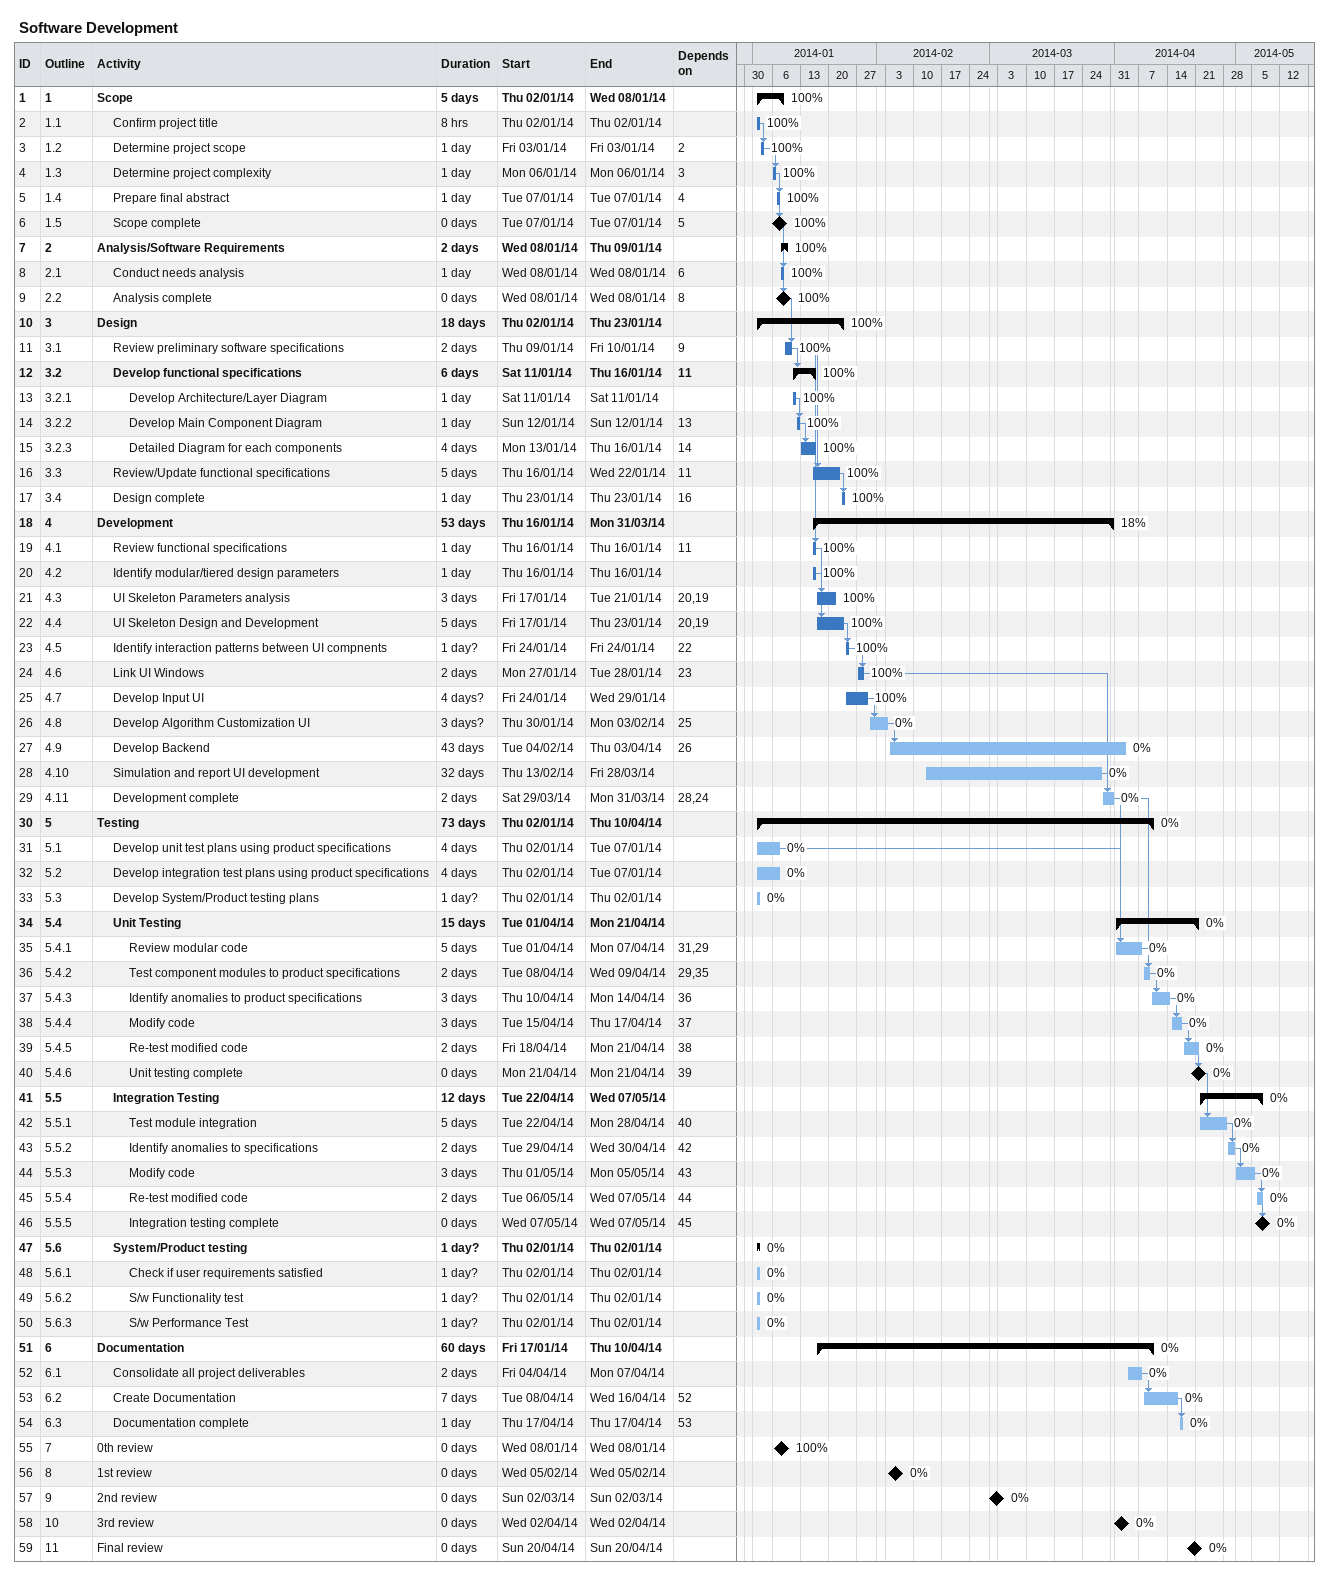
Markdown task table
Software Development

| ID | WBS | Task | Duration | Start | Finish | Predecessors | % complete |
|---|---|---|---|---|---|---|---|
| 1 | 1 | **Scope** | 5d | 2014-01-02 | 2014-01-08 |  | 100 |
| 2 | 1.1 | Confirm project title | 8h | 2014-01-02 | 2014-01-02 |  | 100 |
| 3 | 1.2 | Determine project scope | 1d | 2014-01-03 | 2014-01-03 | 2 | 100 |
| 4 | 1.3 | Determine project complexity | 1d | 2014-01-06 | 2014-01-06 | 3 | 100 |
| 5 | 1.4 | Prepare final abstract | 1d | 2014-01-07 | 2014-01-07 | 4 | 100 |
| 6 | 1.5 | Scope complete | 0d | 2014-01-07 | 2014-01-07 | 5 | 100 |
| 7 | 2 | **Analysis/Software Requirements** | 2d | 2014-01-08 | 2014-01-09 |  | 100 |
| 8 | 2.1 | Conduct needs analysis | 1d | 2014-01-08 | 2014-01-08 | 6 | 100 |
| 9 | 2.2 | Analysis complete | 0d | 2014-01-08 | 2014-01-08 | 8 | 100 |
| 10 | 3 | **Design** | 18d | 2014-01-02 | 2014-01-23 |  | 100 |
| 11 | 3.1 | Review preliminary software specifications | 2d | 2014-01-09 | 2014-01-10 | 9 | 100 |
| 12 | 3.2 | **Develop functional specifications** | 6d | 2014-01-11 | 2014-01-16 | 11 | 100 |
| 13 | 3.2.1 | Develop Architecture/Layer Diagram | 1d | 2014-01-11 | 2014-01-11 |  | 100 |
| 14 | 3.2.2 | Develop Main Component Diagram | 1d | 2014-01-12 | 2014-01-12 | 13 | 100 |
| 15 | 3.2.3 | Detailed Diagram for each components | 4d | 2014-01-13 | 2014-01-16 | 14 | 100 |
| 16 | 3.3 | Review/Update functional specifications | 5d | 2014-01-16 | 2014-01-22 | 11 | 100 |
| 17 | 3.4 | Design complete | 1d | 2014-01-23 | 2014-01-23 | 16 | 100 |
| 18 | 4 | **Development** | 53d | 2014-01-16 | 2014-03-31 |  | 18 |
| 19 | 4.1 | Review functional specifications | 1d | 2014-01-16 | 2014-01-16 | 11 | 100 |
| 20 | 4.2 | Identify modular/tiered design parameters | 1d | 2014-01-16 | 2014-01-16 |  | 100 |
| 21 | 4.3 | UI Skeleton Parameters analysis | 3d | 2014-01-17 | 2014-01-21 | 20, 19 | 100 |
| 22 | 4.4 | UI Skeleton Design and Development | 5d | 2014-01-17 | 2014-01-23 | 20, 19 | 100 |
| 23 | 4.5 | Identify interaction patterns between UI compnents | 1d? | 2014-01-24 | 2014-01-24 | 22 | 100 |
| 24 | 4.6 | Link UI Windows | 2d | 2014-01-27 | 2014-01-28 | 23 | 100 |
| 25 | 4.7 | Develop Input UI | 4d? | 2014-01-24 | 2014-01-29 |  | 100 |
| 26 | 4.8 | Develop Algorithm Customization UI | 3d? | 2014-01-30 | 2014-02-03 | 25 | 0 |
| 27 | 4.9 | Develop Backend | 43d | 2014-02-04 | 2014-04-03 | 26 | 0 |
| 28 | 4.10 | Simulation and report UI development | 32d | 2014-02-13 | 2014-03-28 |  | 0 |
| 29 | 4.11 | Development complete | 2d | 2014-03-29 | 2014-03-31 | 28, 24 | 0 |
| 30 | 5 | **Testing** | 73d | 2014-01-02 | 2014-04-10 |  | 0 |
| 31 | 5.1 | Develop unit test plans using product specifications | 4d | 2014-01-02 | 2014-01-07 |  | 0 |
| 32 | 5.2 | Develop integration test plans using product specifications | 4d | 2014-01-02 | 2014-01-07 |  | 0 |
| 33 | 5.3 | Develop System/Product testing plans | 1d? | 2014-01-02 | 2014-01-02 |  | 0 |
| 34 | 5.4 | **Unit Testing** | 15d | 2014-04-01 | 2014-04-21 |  | 0 |
| 35 | 5.4.1 | Review modular code | 5d | 2014-04-01 | 2014-04-07 | 31, 29 | 0 |
| 36 | 5.4.2 | Test component modules to product specifications | 2d | 2014-04-08 | 2014-04-09 | 29, 35 | 0 |
| 37 | 5.4.3 | Identify anomalies to product specifications | 3d | 2014-04-10 | 2014-04-14 | 36 | 0 |
| 38 | 5.4.4 | Modify code | 3d | 2014-04-15 | 2014-04-17 | 37 | 0 |
| 39 | 5.4.5 | Re-test modified code | 2d | 2014-04-18 | 2014-04-21 | 38 | 0 |
| 40 | 5.4.6 | Unit testing complete | 0d | 2014-04-21 | 2014-04-21 | 39 | 0 |
| 41 | 5.5 | **Integration Testing** | 12d | 2014-04-22 | 2014-05-07 |  | 0 |
| 42 | 5.5.1 | Test module integration | 5d | 2014-04-22 | 2014-04-28 | 40 | 0 |
| 43 | 5.5.2 | Identify anomalies to specifications | 2d | 2014-04-29 | 2014-04-30 | 42 | 0 |
| 44 | 5.5.3 | Modify code | 3d | 2014-05-01 | 2014-05-05 | 43 | 0 |
| 45 | 5.5.4 | Re-test modified code | 2d | 2014-05-06 | 2014-05-07 | 44 | 0 |
| 46 | 5.5.5 | Integration testing complete | 0d | 2014-05-07 | 2014-05-07 | 45 | 0 |
| 47 | 5.6 | **System/Product testing** | 1d? | 2014-01-02 | 2014-01-02 |  | 0 |
| 48 | 5.6.1 | Check if user requirements satisfied | 1d? | 2014-01-02 | 2014-01-02 |  | 0 |
| 49 | 5.6.2 | S/w Functionality test | 1d? | 2014-01-02 | 2014-01-02 |  | 0 |
| 50 | 5.6.3 | S/w Performance Test | 1d? | 2014-01-02 | 2014-01-02 |  | 0 |
| 51 | 6 | **Documentation** | 60d | 2014-01-17 | 2014-04-10 |  | 0 |
| 52 | 6.1 | Consolidate all project deliverables | 2d | 2014-04-04 | 2014-04-07 |  | 0 |
| 53 | 6.2 | Create Documentation | 7d | 2014-04-08 | 2014-04-16 | 52 | 0 |
| 54 | 6.3 | Documentation complete | 1d | 2014-04-17 | 2014-04-17 | 53 | 0 |
| 55 | 7 | 0th review | 0d | 2014-01-08 | 2014-01-08 |  | 100 |
| 56 | 8 | 1st review | 0d | 2014-02-05 | 2014-02-05 |  | 0 |
| 57 | 9 | 2nd review | 0d | 2014-03-02 | 2014-03-02 |  | 0 |
| 58 | 10 | 3rd review | 0d | 2014-04-02 | 2014-04-02 |  | 0 |
| 59 | 11 | Final review | 0d | 2014-04-20 | 2014-04-20 |  | 0 |
